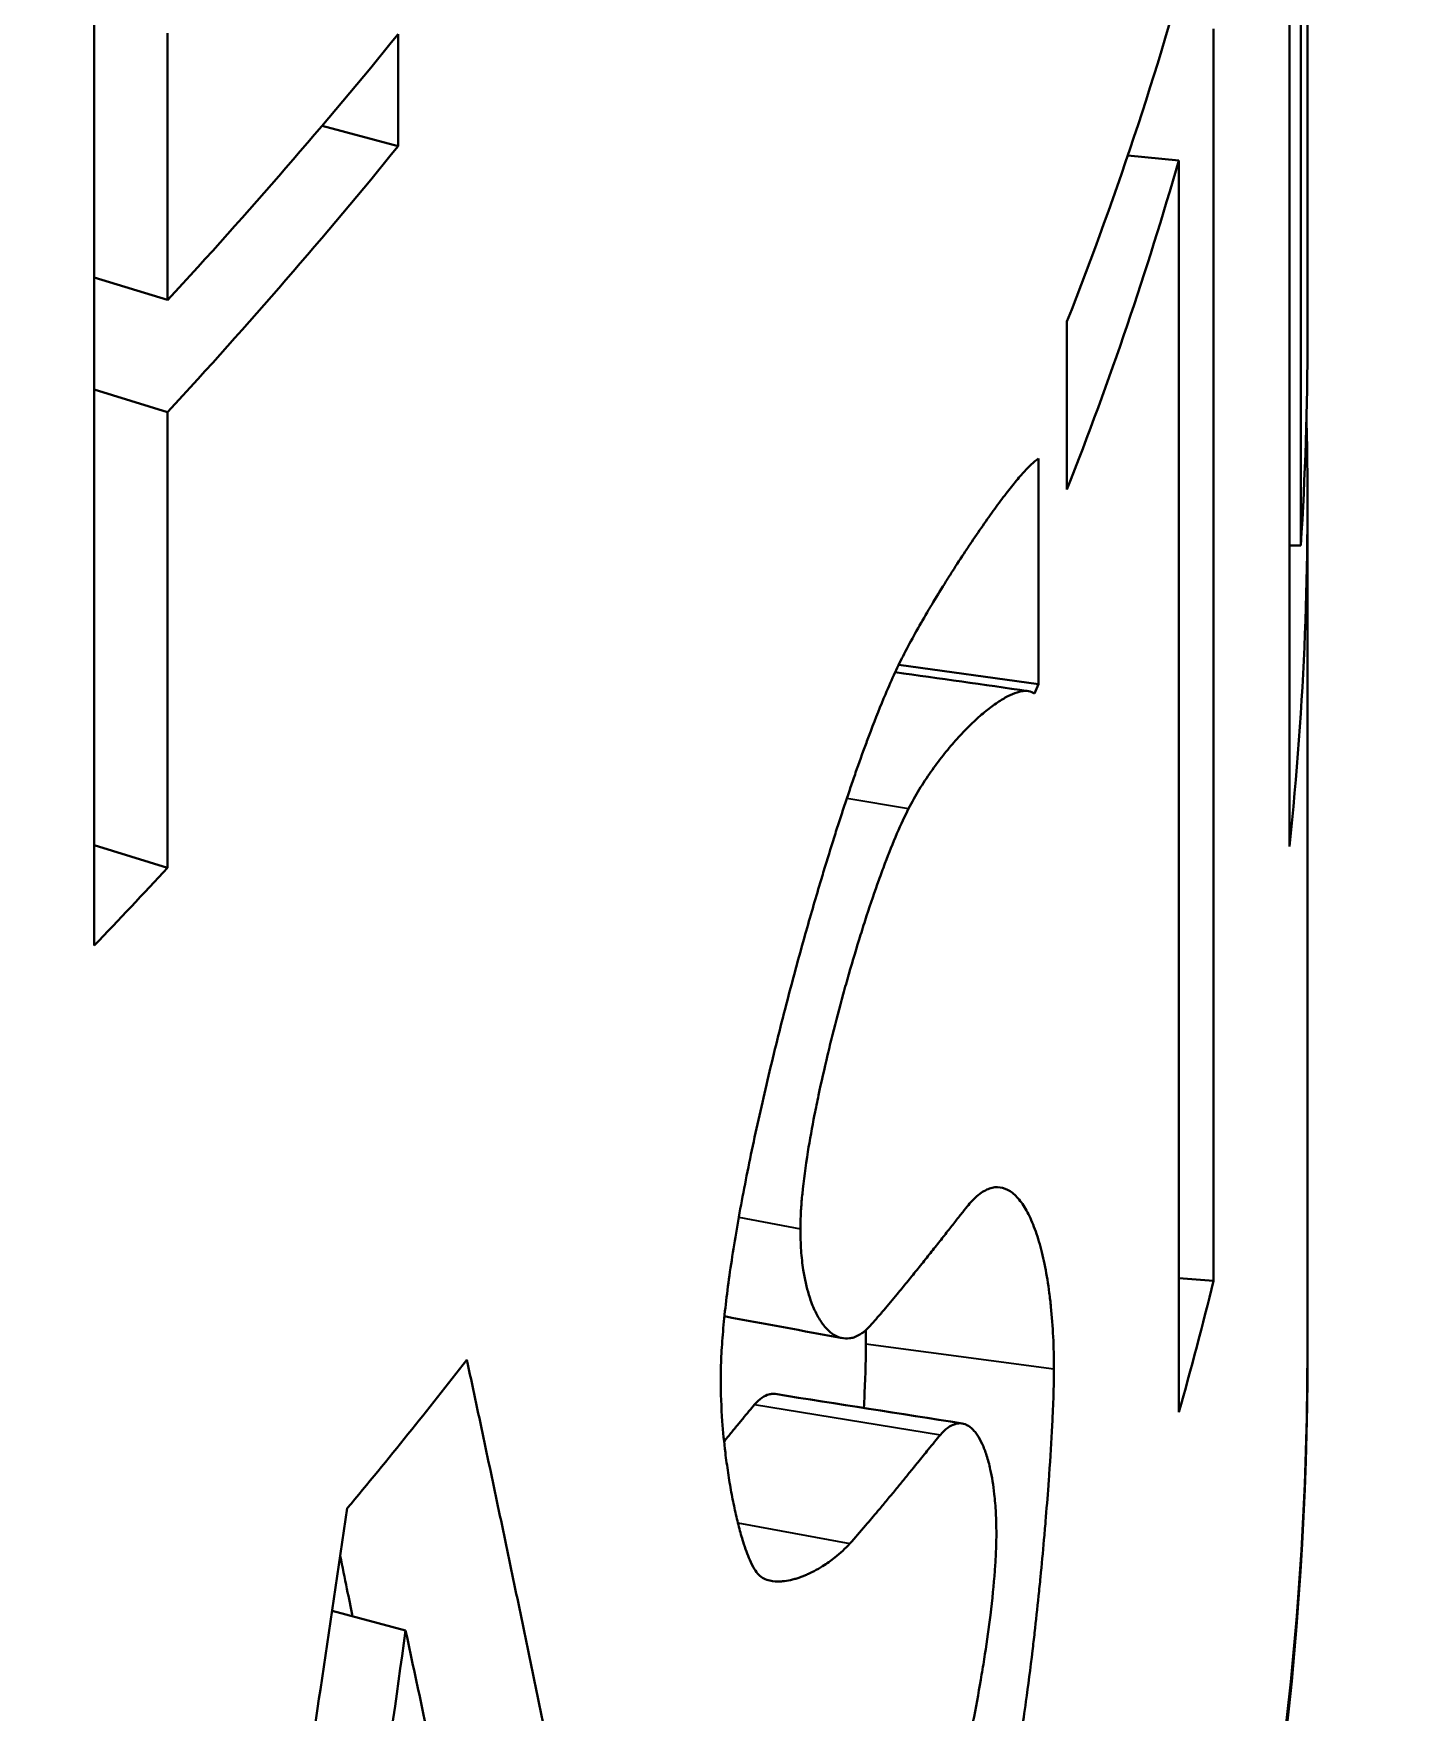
# Model space of a CAD drawing. Header units: millimetres. Extents: x 0 to 51860, y 0 to 5940.
# Drawn here: x 7721.35 to 7726.15, y 3986.1 to 3991.9 of the extents above; entities that cross this region are included whole.
import ezdxf

# ---------------------------------------------------------------- set-up
doc = ezdxf.new("R2010")
doc.units = ezdxf.units.MM
doc.header["$LTSCALE"] = 10
doc.layers.add('가시적인 것(ISO)', color=3, linetype='Continuous', lineweight=40)
doc.layers.add('가시적인 좁은 것(ISO)', color=3, linetype='Continuous', lineweight=35)

msp = doc.modelspace()

# ---------------------------------------------------------------- linework, layer by layer
at = {"layer": '가시적인 것(ISO)'}
for p, q in [((7725.6914, 3989.0934), (7725.6914, 3993.9987)), ((7725.7539, 3990.8522), (7725.7539, 3992.6727)), ((7721.5638, 3988.7508), (7721.5638, 3992.021)), ((7725.7306, 3991.953), (7725.7306, 3990.1324)), ((7721.8175, 3991.9031), (7721.8175, 3990.9809)), ((7722.6136, 3991.8993), (7722.6136, 3991.5124)), ((7725.4293, 3991.9171), (7725.4293, 3987.5922)), ((7722.3512, 3991.5829), (7722.6136, 3991.5124)), ((7725.1332, 3991.4799), (7725.3092, 3991.4632)), ((7725.3092, 3987.1383), (7725.3092, 3991.4632)), ((7721.5638, 3991.0587), (7721.8175, 3990.9809)), ((7724.9229, 3990.3257), (7724.9229, 3990.9061)), ((7721.5638, 3990.6718), (7721.8175, 3990.5939)), ((7721.8175, 3990.5939), (7721.8175, 3989.0198)), ((7724.8244, 3990.4329), (7724.8244, 3989.6537)), ((7725.7539, 3987.3484), (7725.7539, 3990.2718)), ((7725.6914, 3990.1333), (7725.7306, 3990.1324)), ((7724.3421, 3989.7206), (7724.8244, 3989.6537)), ((7721.5638, 3989.0976), (7721.8175, 3989.0198)), ((7725.3092, 3987.6019), (7725.4293, 3987.5922)), ((7722.3853, 3986.4524), (7722.6393, 3986.3845))]:
    msp.add_line(p, q, dxfattribs=at)
for centre, major_axis, start_param, end_param in [((7692.2406, 3995.1771), (33.5133, 0), 6.060032, 6.203955), ((7692.2406, 4000.0559), (33.5133, 0), 5.793628, 5.846825), ((7692.2406, 3999.669), (-33.5133, 0), 2.652035, 2.705233), ((7692.2406, 3994.5967), (33.5133, 0), 6.060032, 6.120096), ((7692.2406, 3990.8522), (33.5133, 0), 6.245884, 6.283185), ((7692.2406, 3990.2718), (33.5133, 0), 6.22209, 6.298222), ((7692.2406, 3994.1674), (33.5133, 0), 6.045378, 6.047119), ((7692.2406, 3998.0949), (-33.5133, 0), 2.636173, 2.652035), ((7692.2406, 3990.2718), (33.5133, 0), 6.120096, 6.14389), ((7692.2406, 3995.1771), (33.5133, 0), 5.834572, 5.863879)]:
    msp.add_ellipse(centre, major_axis=major_axis, ratio=0.575862, start_param=start_param, end_param=end_param, dxfattribs=at)
for points, knots in [([(7724.3611, 3989.7586), (7724.3731, 3989.7819), (7724.3858, 3989.8055), (7724.3991, 3989.8294), (7724.4123, 3989.8532), (7724.4261, 3989.8772), (7724.4402, 3989.9012), (7724.4472, 3989.9132), (7724.4543, 3989.9252), (7724.4616, 3989.9372), (7724.476, 3989.9611), (7724.4906, 3989.985), (7724.5054, 3990.0086), (7724.5128, 3990.0204), (7724.5202, 3990.0322), (7724.5277, 3990.0438), (7724.5425, 3990.0671), (7724.5574, 3990.09), (7724.5722, 3990.1123), (7724.5796, 3990.1235), (7724.5869, 3990.1345), (7724.5942, 3990.1454), (7724.6089, 3990.1671), (7724.6233, 3990.1882), (7724.6375, 3990.2084), (7724.6445, 3990.2185), (7724.6515, 3990.2284), (7724.6584, 3990.2381), (7724.6722, 3990.2574), (7724.6857, 3990.2758), (7724.6986, 3990.2931), (7724.7051, 3990.3017), (7724.7115, 3990.31), (7724.7177, 3990.3181), (7724.7302, 3990.3341), (7724.7421, 3990.349), (7724.7533, 3990.3623), (7724.759, 3990.369), (7724.7645, 3990.3754), (7724.7698, 3990.3813), (7724.7804, 3990.3932), (7724.7903, 3990.4036), (7724.7994, 3990.4123), (7724.8086, 3990.4209), (7724.8169, 3990.4279), (7724.8244, 3990.4329)], [0, 0, 0, 0, 0.083333, 0.083333, 0.083333, 0.166667, 0.166667, 0.166667, 0.208333, 0.208333, 0.208333, 0.291667, 0.291667, 0.291667, 0.333333, 0.333333, 0.333333, 0.416667, 0.416667, 0.416667, 0.458333, 0.458333, 0.458333, 0.541667, 0.541667, 0.541667, 0.583333, 0.583333, 0.583333, 0.666667, 0.666667, 0.666667, 0.708333, 0.708333, 0.708333, 0.791667, 0.791667, 0.791667, 0.833333, 0.833333, 0.833333, 0.916667, 0.916667, 0.916667, 1, 1, 1, 1]), ([(7723.7276, 3987.2524), (7723.7276, 3987.2772), (7723.7282, 3987.3035), (7723.7296, 3987.3311), (7723.7309, 3987.3587), (7723.7328, 3987.3876), (7723.7354, 3987.4176), (7723.7405, 3987.4778), (7723.7481, 3987.5426), (7723.7577, 3987.6112), (7723.7625, 3987.6455), (7723.7679, 3987.6807), (7723.7737, 3987.7167), (7723.7854, 3987.7887), (7723.799, 3987.8638), (7723.8142, 3987.9412), (7723.8218, 3987.9799), (7723.8299, 3988.0191), (7723.8382, 3988.0587), (7723.855, 3988.138), (7723.8732, 3988.2189), (7723.8925, 3988.3005), (7723.9022, 3988.3413), (7723.9121, 3988.3823), (7723.9223, 3988.4233), (7723.9427, 3988.5053), (7723.964, 3988.5874), (7723.986, 3988.6686), (7723.997, 3988.7093), (7724.0082, 3988.7497), (7724.0195, 3988.7897), (7724.0364, 3988.8498), (7724.0536, 3988.9091), (7724.0709, 3988.9672), (7724.0767, 3988.9865), (7724.0825, 3989.0058), (7724.0883, 3989.0248), (7724.1, 3989.063), (7724.1117, 3989.1005), (7724.1234, 3989.1374), (7724.1292, 3989.1558), (7724.1351, 3989.174), (7724.1409, 3989.192), (7724.1526, 3989.2281), (7724.1644, 3989.2633), (7724.176, 3989.2977), (7724.1819, 3989.3148), (7724.1877, 3989.3318), (7724.1935, 3989.3485), (7724.2052, 3989.3818), (7724.2168, 3989.4142), (7724.2283, 3989.4455), (7724.2341, 3989.4611), (7724.2398, 3989.4765), (7724.2455, 3989.4915), (7724.2627, 3989.5367), (7724.2797, 3989.5792), (7724.2963, 3989.6186), (7724.3185, 3989.6711), (7724.3402, 3989.7182), (7724.3611, 3989.7586)], [0, 0, 0, 0, 0.041667, 0.041667, 0.041667, 0.083333, 0.083333, 0.083333, 0.166667, 0.166667, 0.166667, 0.208333, 0.208333, 0.208333, 0.291667, 0.291667, 0.291667, 0.333333, 0.333333, 0.333333, 0.416667, 0.416667, 0.416667, 0.458333, 0.458333, 0.458333, 0.541667, 0.541667, 0.541667, 0.583333, 0.583333, 0.583333, 0.645833, 0.645833, 0.645833, 0.666667, 0.666667, 0.666667, 0.708333, 0.708333, 0.708333, 0.729167, 0.729167, 0.729167, 0.770833, 0.770833, 0.770833, 0.791667, 0.791667, 0.791667, 0.833333, 0.833333, 0.833333, 0.854167, 0.854167, 0.854167, 0.916667, 0.916667, 0.916667, 1, 1, 1, 1]), ([(7724.8107, 3989.6211), (7724.8051, 3989.6256), (7724.7984, 3989.6285), (7724.7909, 3989.6298), (7724.7833, 3989.6311), (7724.7749, 3989.6308), (7724.7656, 3989.6291), (7724.761, 3989.6283), (7724.7561, 3989.6271), (7724.7511, 3989.6255), (7724.7411, 3989.6223), (7724.7303, 3989.6178), (7724.7189, 3989.6119), (7724.7132, 3989.6089), (7724.7073, 3989.6056), (7724.7013, 3989.602), (7724.6893, 3989.5948), (7724.6767, 3989.5863), (7724.6637, 3989.5766), (7724.6572, 3989.5717), (7724.6505, 3989.5666), (7724.6438, 3989.5611), (7724.6304, 3989.5502), (7724.6166, 3989.5382), (7724.6025, 3989.525), (7724.5955, 3989.5185), (7724.5884, 3989.5116), (7724.5813, 3989.5045), (7724.5671, 3989.4903), (7724.5527, 3989.4751), (7724.5383, 3989.4589), (7724.531, 3989.4508), (7724.5238, 3989.4425), (7724.5167, 3989.4339), (7724.5023, 3989.4168), (7724.488, 3989.3987), (7724.474, 3989.3799), (7724.4669, 3989.3704), (7724.46, 3989.3608), (7724.4531, 3989.3509), (7724.4394, 3989.3312), (7724.426, 3989.3107), (7724.4131, 3989.2895), (7724.4003, 3989.2683), (7724.3879, 3989.2463), (7724.3763, 3989.2237)], [0, 0, 0, 0, 0.083333, 0.083333, 0.083333, 0.166667, 0.166667, 0.166667, 0.208333, 0.208333, 0.208333, 0.291667, 0.291667, 0.291667, 0.333333, 0.333333, 0.333333, 0.416667, 0.416667, 0.416667, 0.458333, 0.458333, 0.458333, 0.541667, 0.541667, 0.541667, 0.583333, 0.583333, 0.583333, 0.666667, 0.666667, 0.666667, 0.708333, 0.708333, 0.708333, 0.791667, 0.791667, 0.791667, 0.833333, 0.833333, 0.833333, 0.916667, 0.916667, 0.916667, 1, 1, 1, 1]), ([(7724.3763, 3989.2237), (7724.3632, 3989.1982), (7724.3497, 3989.1693), (7724.3361, 3989.1374), (7724.3224, 3989.1056), (7724.3085, 3989.0709), (7724.2945, 3989.0338), (7724.2875, 3989.0153), (7724.2805, 3988.9962), (7724.2734, 3988.9765), (7724.2594, 3988.9373), (7724.2453, 3988.896), (7724.2314, 3988.8532), (7724.2244, 3988.8318), (7724.2175, 3988.81), (7724.2106, 3988.7879), (7724.1968, 3988.7437), (7724.1832, 3988.6983), (7724.17, 3988.6522), (7724.1634, 3988.6292), (7724.1569, 3988.6059), (7724.1505, 3988.5826), (7724.1377, 3988.536), (7724.1253, 3988.4889), (7724.1136, 3988.442), (7724.1077, 3988.4186), (7724.1019, 3988.3952), (7724.0964, 3988.3718), (7724.0853, 3988.3252), (7724.0748, 3988.279), (7724.0653, 3988.2337), (7724.0605, 3988.2111), (7724.0559, 3988.1887), (7724.0516, 3988.1667), (7724.0429, 3988.1225), (7724.0352, 3988.0796), (7724.0286, 3988.0384), (7724.0203, 3987.987), (7724.0138, 3987.9384), (7724.0094, 3987.8936), (7724.0085, 3987.8846), (7724.0077, 3987.8758), (7724.007, 3987.8672), (7724.0055, 3987.8499), (7724.0044, 3987.8332), (7724.0037, 3987.8173), (7724.003, 3987.8014), (7724.0026, 3987.7862), (7724.0026, 3987.7718)], [0, 0, 0, 0, 0.083333, 0.083333, 0.083333, 0.166667, 0.166667, 0.166667, 0.208333, 0.208333, 0.208333, 0.291667, 0.291667, 0.291667, 0.333333, 0.333333, 0.333333, 0.416667, 0.416667, 0.416667, 0.458333, 0.458333, 0.458333, 0.541667, 0.541667, 0.541667, 0.583333, 0.583333, 0.583333, 0.666667, 0.666667, 0.666667, 0.708333, 0.708333, 0.708333, 0.791667, 0.791667, 0.791667, 0.895833, 0.895833, 0.895833, 0.916667, 0.916667, 0.916667, 0.958333, 0.958333, 0.958333, 1, 1, 1, 1]), ([(7724.5871, 3987.8592), (7724.6006, 3987.8749), (7724.6138, 3987.8872), (7724.6268, 3987.8963), (7724.6398, 3987.9053), (7724.6526, 3987.9112), (7724.665, 3987.914), (7724.6712, 3987.9154), (7724.6773, 3987.9161), (7724.6833, 3987.916), (7724.6953, 3987.9159), (7724.707, 3987.9128), (7724.7183, 3987.9071), (7724.7239, 3987.9042), (7724.7294, 3987.9006), (7724.7348, 3987.8964), (7724.7456, 3987.8879), (7724.7559, 3987.8768), (7724.7657, 3987.8633), (7724.7707, 3987.8566), (7724.7754, 3987.8492), (7724.7801, 3987.8412), (7724.7894, 3987.8253), (7724.7981, 3987.8071), (7724.8063, 3987.7867), (7724.8104, 3987.7765), (7724.8143, 3987.7658), (7724.8181, 3987.7546), (7724.8256, 3987.7321), (7724.8326, 3987.7076), (7724.8388, 3987.6812), (7724.8419, 3987.668), (7724.8449, 3987.6544), (7724.8477, 3987.6403), (7724.8533, 3987.6121), (7724.8581, 3987.5821), (7724.8623, 3987.5507), (7724.8643, 3987.5349), (7724.8662, 3987.5188), (7724.8679, 3987.5023), (7724.8712, 3987.4692), (7724.8738, 3987.4348), (7724.8756, 3987.399), (7724.8773, 3987.3633), (7724.8782, 3987.3262), (7724.8782, 3987.2882)], [0, 0, 0, 0, 0.083333, 0.083333, 0.083333, 0.166667, 0.166667, 0.166667, 0.208333, 0.208333, 0.208333, 0.291667, 0.291667, 0.291667, 0.333333, 0.333333, 0.333333, 0.416667, 0.416667, 0.416667, 0.458333, 0.458333, 0.458333, 0.541667, 0.541667, 0.541667, 0.583333, 0.583333, 0.583333, 0.666667, 0.666667, 0.666667, 0.708333, 0.708333, 0.708333, 0.791667, 0.791667, 0.791667, 0.833333, 0.833333, 0.833333, 0.916667, 0.916667, 0.916667, 1, 1, 1, 1]), ([(7724.2436, 3987.4375), (7724.2499, 3987.4444), (7724.2571, 3987.4526), (7724.2651, 3987.4618), (7724.2731, 3987.471), (7724.2819, 3987.4812), (7724.2914, 3987.4923), (7724.3055, 3987.5089), (7724.3209, 3987.5273), (7724.3371, 3987.5469), (7724.3425, 3987.5534), (7724.348, 3987.5601), (7724.3536, 3987.5668), (7724.3647, 3987.5803), (7724.376, 3987.5942), (7724.3875, 3987.6083), (7724.3932, 3987.6154), (7724.3989, 3987.6224), (7724.4046, 3987.6296), (7724.4161, 3987.6438), (7724.4276, 3987.6581), (7724.4389, 3987.6723), (7724.4445, 3987.6794), (7724.4501, 3987.6865), (7724.4557, 3987.6935), (7724.4668, 3987.7075), (7724.4777, 3987.7213), (7724.4882, 3987.7346), (7724.4934, 3987.7413), (7724.4986, 3987.7478), (7724.5036, 3987.7542), (7724.5137, 3987.7671), (7724.5233, 3987.7793), (7724.5323, 3987.7908), (7724.5369, 3987.7966), (7724.5412, 3987.8021), (7724.5454, 3987.8075), (7724.5539, 3987.8182), (7724.5616, 3987.828), (7724.5686, 3987.8367), (7724.5756, 3987.8454), (7724.5818, 3987.853), (7724.5871, 3987.8592)], [0, 0, 0, 0, 0.083333, 0.083333, 0.083333, 0.166667, 0.166667, 0.166667, 0.291667, 0.291667, 0.291667, 0.333333, 0.333333, 0.333333, 0.416667, 0.416667, 0.416667, 0.458333, 0.458333, 0.458333, 0.541667, 0.541667, 0.541667, 0.583333, 0.583333, 0.583333, 0.666667, 0.666667, 0.666667, 0.708333, 0.708333, 0.708333, 0.791667, 0.791667, 0.791667, 0.833333, 0.833333, 0.833333, 0.916667, 0.916667, 0.916667, 1, 1, 1, 1]), ([(7724.0026, 3987.7718), (7724.0026, 3987.746), (7724.0035, 3987.7212), (7724.0052, 3987.6977), (7724.0069, 3987.6741), (7724.0094, 3987.6518), (7724.0127, 3987.6307), (7724.0175, 3987.599), (7724.0241, 3987.5701), (7724.0319, 3987.5443), (7724.0346, 3987.5357), (7724.0373, 3987.5274), (7724.0402, 3987.5195), (7724.0461, 3987.5036), (7724.0524, 3987.4891), (7724.0593, 3987.4761), (7724.0627, 3987.4696), (7724.0663, 3987.4634), (7724.0699, 3987.4576), (7724.0772, 3987.4461), (7724.085, 3987.436), (7724.093, 3987.4274), (7724.0971, 3987.4231), (7724.1012, 3987.4192), (7724.1054, 3987.4157), (7724.1138, 3987.4088), (7724.1225, 3987.4034), (7724.1314, 3987.3996), (7724.1359, 3987.3977), (7724.1404, 3987.3962), (7724.1449, 3987.3952), (7724.154, 3987.3931), (7724.1633, 3987.3926), (7724.1727, 3987.3939), (7724.1774, 3987.3946), (7724.1821, 3987.3957), (7724.1868, 3987.3972), (7724.1963, 3987.4003), (7724.2058, 3987.4051), (7724.2153, 3987.4118), (7724.2248, 3987.4185), (7724.2343, 3987.427), (7724.2436, 3987.4375)], [0, 0, 0, 0, 0.083333, 0.083333, 0.083333, 0.166667, 0.166667, 0.166667, 0.291667, 0.291667, 0.291667, 0.333333, 0.333333, 0.333333, 0.416667, 0.416667, 0.416667, 0.458333, 0.458333, 0.458333, 0.541667, 0.541667, 0.541667, 0.583333, 0.583333, 0.583333, 0.666667, 0.666667, 0.666667, 0.708333, 0.708333, 0.708333, 0.791667, 0.791667, 0.791667, 0.833333, 0.833333, 0.833333, 0.916667, 0.916667, 0.916667, 1, 1, 1, 1]), ([(7695.9183, 3967.6024), (7699.1038, 3967.8084), (7702.2389, 3968.2838), (7708.1574, 3969.7394), (7710.9403, 3970.7193), (7715.9321, 3973.1181), (7718.141, 3974.5366), (7721.8009, 3977.7284), (7723.2529, 3979.5036), (7725.2322, 3983.2983), (7725.7539, 3985.3208), (7725.7539, 3987.3484)], [0.897243, 0.897243, 0.897243, 0.897243, 1.189033, 1.189033, 1.480823, 1.480823, 1.772614, 1.772614, 2.064404, 2.064404, 2.356194, 2.356194, 2.356194, 2.356194]), ([(7724.229, 3987.3753), (7724.229, 3987.3512), (7724.2285, 3987.324), (7724.2277, 3987.2944), (7724.2268, 3987.2648), (7724.2256, 3987.2327), (7724.224, 3987.1986), (7724.2233, 3987.1839), (7724.2225, 3987.1688), (7724.2217, 3987.1533)], [0, 0, 0, 0, 0.0833333, 0.0833333, 0.0833333, 0.1666667, 0.1666667, 0.1666667, 0.2026829, 0.2026829, 0.2026829, 0.2026829]), ([(7722.8507, 3987.3199), (7722.87, 3987.23), (7722.9083, 3987.0503), (7722.9558, 3986.8258), (7723.0029, 3986.6013), (7723.0404, 3986.4219), (7723.0868, 3986.1976), (7723.1237, 3986.0183), (7723.1694, 3985.7942), (7723.2058, 3985.6149), (7723.2508, 3985.391), (7723.2866, 3985.2119), (7723.331, 3984.9882), (7723.3662, 3984.8092), (7723.4098, 3984.5856), (7723.4445, 3984.4068), (7723.4917, 3984.1611), (7723.547, 3983.8711), (7723.593, 3983.6258), (7723.6179, 3983.4922)], [0, 0, 0, 0, 0.0666667, 0.1333333, 0.1666667, 0.2333333, 0.2666667, 0.3333333, 0.3666667, 0.4333333, 0.4666667, 0.5333333, 0.5666667, 0.6333333, 0.6666667, 0.7333333, 0.7666667, 0.8499217, 0.9497651, 0.9497651, 0.9497651, 0.9497651]), ([(7724.8782, 3987.2882), (7724.8782, 3987.264), (7724.8773, 3987.2097), (7724.8748, 3987.1454), (7724.8706, 3987.0599), (7724.8673, 3987.0041), (7724.862, 3986.9256), (7724.8577, 3986.8657), (7724.8511, 3986.7826), (7724.842, 3986.6763), (7724.8339, 3986.5901), (7724.8231, 3986.4826), (7724.8139, 3986.3975), (7724.7994, 3986.2732), (7724.7791, 3986.1155), (7724.7607, 3985.9983), (7724.7502, 3985.9419)], [0, 0, 0, 0, 0.083333, 0.166667, 0.166667, 0.291667, 0.291667, 0.333333, 0.416667, 0.458333, 0.541667, 0.583333, 0.666667, 0.708333, 0.833333, 1, 1, 1, 1]), ([(7723.8587, 3986.5768), (7723.8535, 3986.582), (7723.8484, 3986.5891), (7723.8432, 3986.5978), (7723.838, 3986.6065), (7723.8329, 3986.6169), (7723.8277, 3986.6287), (7723.82, 3986.6465), (7723.8123, 3986.6676), (7723.8049, 3986.6914), (7723.8024, 3986.6994), (7723.7999, 3986.7076), (7723.7975, 3986.7162), (7723.7927, 3986.7332), (7723.7879, 3986.7514), (7723.7834, 3986.7706), (7723.7811, 3986.7802), (7723.7789, 3986.79), (7723.7767, 3986.8), (7723.7723, 3986.8201), (7723.7681, 3986.841), (7723.7641, 3986.8626), (7723.7621, 3986.8734), (7723.7602, 3986.8844), (7723.7583, 3986.8955), (7723.7546, 3986.9178), (7723.7512, 3986.9407), (7723.748, 3986.9639), (7723.7464, 3986.9756), (7723.7449, 3986.9873), (7723.7435, 3986.9992), (7723.7392, 3987.0347), (7723.7357, 3987.0709), (7723.733, 3987.1073), (7723.7295, 3987.1559), (7723.7276, 3987.2047), (7723.7276, 3987.2524)], [0, 0, 0, 0, 0.083333, 0.083333, 0.083333, 0.166667, 0.166667, 0.166667, 0.291667, 0.291667, 0.291667, 0.333333, 0.333333, 0.333333, 0.416667, 0.416667, 0.416667, 0.458333, 0.458333, 0.458333, 0.541667, 0.541667, 0.541667, 0.583333, 0.583333, 0.583333, 0.666667, 0.666667, 0.666667, 0.708333, 0.708333, 0.708333, 0.833333, 0.833333, 0.833333, 1, 1, 1, 1]), ([(7723.916, 3987.2016), (7723.9127, 3987.2021), (7723.9094, 3987.2023), (7723.906, 3987.2022), (7723.9021, 3987.202), (7723.8981, 3987.2014), (7723.8941, 3987.2003), (7723.8862, 3987.1982), (7723.878, 3987.1943), (7723.8697, 3987.1884), (7723.8614, 3987.1826), (7723.853, 3987.1748), (7723.8444, 3987.1651)], [0.7551272, 0.7551272, 0.7551272, 0.7551272, 0.7916667, 0.7916667, 0.7916667, 0.8333333, 0.8333333, 0.8333333, 0.9166667, 0.9166667, 0.9166667, 1, 1, 1, 1]), ([(7723.8444, 3987.1651), (7723.8382, 3987.1578), (7723.8317, 3987.1501), (7723.8248, 3987.1418), (7723.818, 3987.1336), (7723.8108, 3987.1249), (7723.8033, 3987.1159), (7723.7996, 3987.1113), (7723.7958, 3987.1067), (7723.7919, 3987.102), (7723.7842, 3987.0926), (7723.7762, 3987.0828), (7723.7679, 3987.0728), (7723.7638, 3987.0678), (7723.7596, 3987.0627), (7723.7554, 3987.0575), (7723.7501, 3987.051), (7723.7447, 3987.0444), (7723.7392, 3987.0377)], [0, 0, 0, 0, 0.0833333, 0.0833333, 0.0833333, 0.1666667, 0.1666667, 0.1666667, 0.2083333, 0.2083333, 0.2083333, 0.2916667, 0.2916667, 0.2916667, 0.3333333, 0.3333333, 0.3333333, 0.3860225, 0.3860225, 0.3860225, 0.3860225]), ([(7724.4859, 3987.0605), (7724.4796, 3987.053), (7724.4662, 3987.0369), (7724.4516, 3987.019), (7724.4325, 3986.9955), (7724.4204, 3986.9806), (7724.4036, 3986.9599), (7724.3909, 3986.9441), (7724.3732, 3986.9224), (7724.3506, 3986.8945), (7724.332, 3986.8719), (7724.3085, 3986.8433), (7724.2895, 3986.8205), (7724.261, 3986.7863), (7724.2231, 3986.7416), (7724.191, 3986.7048), (7724.1736, 3986.6852)], [0, 0, 0, 0, 0.083333, 0.166667, 0.166667, 0.291667, 0.291667, 0.333333, 0.416667, 0.458333, 0.541667, 0.583333, 0.666667, 0.708333, 0.833333, 1, 1, 1, 1]), ([(7724.6794, 3986.7199), (7724.6794, 3986.7444), (7724.6787, 3986.7681), (7724.6776, 3986.7907), (7724.6764, 3986.8134), (7724.6746, 3986.8351), (7724.6723, 3986.8557), (7724.6689, 3986.8866), (7724.6642, 3986.9152), (7724.6585, 3986.941), (7724.6567, 3986.9496), (7724.6546, 3986.9579), (7724.6525, 3986.9659), (7724.6483, 3986.9819), (7724.6436, 3986.9966), (7724.6385, 3987.01), (7724.6359, 3987.0167), (7724.6333, 3987.023), (7724.6305, 3987.0291), (7724.625, 3987.0411), (7724.6191, 3987.0517), (7724.6129, 3987.0608), (7724.6098, 3987.0654), (7724.6066, 3987.0695), (7724.6033, 3987.0734), (7724.5968, 3987.081), (7724.5899, 3987.087), (7724.5827, 3987.0915), (7724.5791, 3987.0937), (7724.5754, 3987.0955), (7724.5717, 3987.0969), (7724.5643, 3987.0997), (7724.5566, 3987.1008), (7724.5486, 3987.1001), (7724.5447, 3987.0998), (7724.5407, 3987.099), (7724.5366, 3987.0978), (7724.5285, 3987.0954), (7724.5201, 3987.0911), (7724.5117, 3987.0849), (7724.5032, 3987.0787), (7724.4946, 3987.0706), (7724.4859, 3987.0605)], [0, 0, 0, 0, 0.083333, 0.083333, 0.083333, 0.166667, 0.166667, 0.166667, 0.291667, 0.291667, 0.291667, 0.333333, 0.333333, 0.333333, 0.416667, 0.416667, 0.416667, 0.458333, 0.458333, 0.458333, 0.541667, 0.541667, 0.541667, 0.583333, 0.583333, 0.583333, 0.666667, 0.666667, 0.666667, 0.708333, 0.708333, 0.708333, 0.791667, 0.791667, 0.791667, 0.833333, 0.833333, 0.833333, 0.916667, 0.916667, 0.916667, 1, 1, 1, 1]), ([(7721.506, 3980.8678), (7721.5291, 3981.0064), (7721.575, 3981.2836), (7721.632, 3981.6302), (7721.6887, 3981.977), (7721.7337, 3982.2544), (7721.7897, 3982.6014), (7721.8343, 3982.879), (7721.8896, 3983.2262), (7721.9336, 3983.504), (7721.9883, 3983.8513), (7722.0318, 3984.1293), (7722.0858, 3984.4768), (7722.1287, 3984.755), (7722.1821, 3985.1027), (7722.2245, 3985.381), (7722.2824, 3985.7635), (7722.3502, 3986.2155), (7722.407, 3986.5981), (7722.4377, 3986.8068)], [0, 0, 0, 0, 0.0666667, 0.1333333, 0.1666667, 0.2333333, 0.2666667, 0.3333333, 0.3666667, 0.4333333, 0.4666667, 0.5333333, 0.5666667, 0.6333333, 0.6666667, 0.7333333, 0.7666667, 0.8499217, 0.9497651, 0.9497651, 0.9497651, 0.9497651]), ([(7724.3178, 3985.1598), (7724.3337, 3985.1902), (7724.3496, 3985.2237), (7724.3652, 3985.26), (7724.3809, 3985.2962), (7724.3963, 3985.3351), (7724.4114, 3985.3762), (7724.419, 3985.3967), (7724.4264, 3985.4178), (7724.4338, 3985.4393), (7724.4486, 3985.4824), (7724.463, 3985.5273), (7724.4769, 3985.5736), (7724.4838, 3985.5968), (7724.4907, 3985.6202), (7724.4974, 3985.644), (7724.5108, 3985.6915), (7724.5238, 3985.7401), (7724.5361, 3985.7892), (7724.5422, 3985.8138), (7724.5483, 3985.8385), (7724.5541, 3985.8633), (7724.5658, 3985.9129), (7724.5769, 3985.9627), (7724.5872, 3986.0123), (7724.5924, 3986.0371), (7724.5974, 3986.0619), (7724.6022, 3986.0865), (7724.6118, 3986.1357), (7724.6206, 3986.1844), (7724.6286, 3986.2321), (7724.6326, 3986.2559), (7724.6364, 3986.2795), (7724.64, 3986.3027), (7724.6471, 3986.3492), (7724.6534, 3986.3944), (7724.6587, 3986.4377), (7724.6654, 3986.4919), (7724.6705, 3986.5432), (7724.674, 3986.5906), (7724.6747, 3986.6), (7724.6754, 3986.6094), (7724.6759, 3986.6185), (7724.6771, 3986.6368), (7724.6779, 3986.6545), (7724.6785, 3986.6714), (7724.6791, 3986.6883), (7724.6794, 3986.7045), (7724.6794, 3986.7199)], [0, 0, 0, 0, 0.083333, 0.083333, 0.083333, 0.166667, 0.166667, 0.166667, 0.208333, 0.208333, 0.208333, 0.291667, 0.291667, 0.291667, 0.333333, 0.333333, 0.333333, 0.416667, 0.416667, 0.416667, 0.458333, 0.458333, 0.458333, 0.541667, 0.541667, 0.541667, 0.583333, 0.583333, 0.583333, 0.666667, 0.666667, 0.666667, 0.708333, 0.708333, 0.708333, 0.791667, 0.791667, 0.791667, 0.895833, 0.895833, 0.895833, 0.916667, 0.916667, 0.916667, 0.958333, 0.958333, 0.958333, 1, 1, 1, 1]), ([(7724.1736, 3986.6852), (7724.1657, 3986.6766), (7724.1574, 3986.6682), (7724.1488, 3986.6602), (7724.1402, 3986.6522), (7724.1313, 3986.6445), (7724.1221, 3986.6371), (7724.1083, 3986.6261), (7724.094, 3986.6159), (7724.0793, 3986.6066), (7724.0744, 3986.6036), (7724.0695, 3986.6006), (7724.0646, 3986.5978), (7724.0547, 3986.5921), (7724.0448, 3986.5869), (7724.0348, 3986.5822), (7724.0299, 3986.5798), (7724.0249, 3986.5776), (7724.0199, 3986.5755), (7724.01, 3986.5713), (7724.0001, 3986.5677), (7723.9904, 3986.5647), (7723.9855, 3986.5632), (7723.9807, 3986.5618), (7723.9759, 3986.5606), (7723.9664, 3986.5582), (7723.957, 3986.5564), (7723.9479, 3986.5552), (7723.9433, 3986.5547), (7723.9388, 3986.5543), (7723.9345, 3986.554), (7723.9213, 3986.5533), (7723.9088, 3986.5542), (7723.8975, 3986.5568), (7723.8823, 3986.5603), (7723.8691, 3986.5668), (7723.8587, 3986.5768)], [0, 0, 0, 0, 0.083333, 0.083333, 0.083333, 0.166667, 0.166667, 0.166667, 0.291667, 0.291667, 0.291667, 0.333333, 0.333333, 0.333333, 0.416667, 0.416667, 0.416667, 0.458333, 0.458333, 0.458333, 0.541667, 0.541667, 0.541667, 0.583333, 0.583333, 0.583333, 0.666667, 0.666667, 0.666667, 0.708333, 0.708333, 0.708333, 0.833333, 0.833333, 0.833333, 1, 1, 1, 1]), ([(7722.4135, 3986.6427), (7722.4213, 3986.6045), (7722.4354, 3986.5348), (7722.4495, 3986.465), (7722.4559, 3986.4335)], [0.20510752, 0.20510752, 0.20510752, 0.20510752, 0.23333333, 0.2566381, 0.2566381, 0.2566381, 0.2566381]), ([(7722.6393, 3986.3845), (7722.5745, 3985.9191), (7722.5087, 3985.454), (7722.3752, 3984.5244), (7722.3075, 3984.0598), (7722.2389, 3983.5955)], [-0.4458286, -0.4458286, -0.4458286, -0.4458286, -0.2229143, -0.2229143, 0, 0, 0, 0]), ([(7723.0185, 3984.5631), (7722.9573, 3984.8662), (7722.8951, 3985.1695), (7722.7686, 3985.7766), (7722.7044, 3986.0804), (7722.6393, 3986.3845)], [-0.4460559, -0.4460559, -0.4460559, -0.4460559, -0.2230279, -0.2230279, 0, 0, 0, 0])]:
    msp.add_open_spline(points, degree=3, knots=knots, dxfattribs=at)
for points in [[(7724.33, 3989.6949), (7724.4831, 3989.6733), (7724.6361, 3989.6517), (7724.7892, 3989.63)], [(7724.1483, 3987.3945), (7724.0123, 3987.4196), (7723.8763, 3987.4448), (7723.7403, 3987.4699)], [(7724.2285, 3987.4223), (7724.2288, 3987.4069), (7724.229, 3987.3912), (7724.229, 3987.3753)], [(7723.916, 3987.2016), (7724.1311, 3987.1676), (7724.3461, 3987.1336), (7724.5612, 3987.0997)]]:
    msp.add_open_spline(points, degree=3, dxfattribs=at)
at = {"layer": '가시적인 좁은 것(ISO)'}
for p, q in [((7724.1633, 3989.26), (7724.3763, 3989.2237)), ((7723.7901, 3987.813), (7724.0026, 3987.7718)), ((7724.229, 3987.3753), (7724.8782, 3987.2882)), ((7723.8444, 3987.1651), (7724.4859, 3987.0605)), ((7723.7869, 3986.7561), (7724.1736, 3986.6852))]:
    msp.add_line(p, q, dxfattribs=at)
for centre, major_axis, start_param, end_param in [((7692.2406, 4006.9695), (32.18, 0), 4.673074, 6.635672), ((7692.2406, 4005.8794), (33.5133, 0), 4.673074, 6.283185), ((7692.2406, 3987.3484), (33.5133, 0), 4.827988, 6.283185)]:
    msp.add_ellipse(centre, major_axis=major_axis, ratio=0.575862, start_param=start_param, end_param=end_param, dxfattribs=at)

doc.saveas('drawing.dxf')
